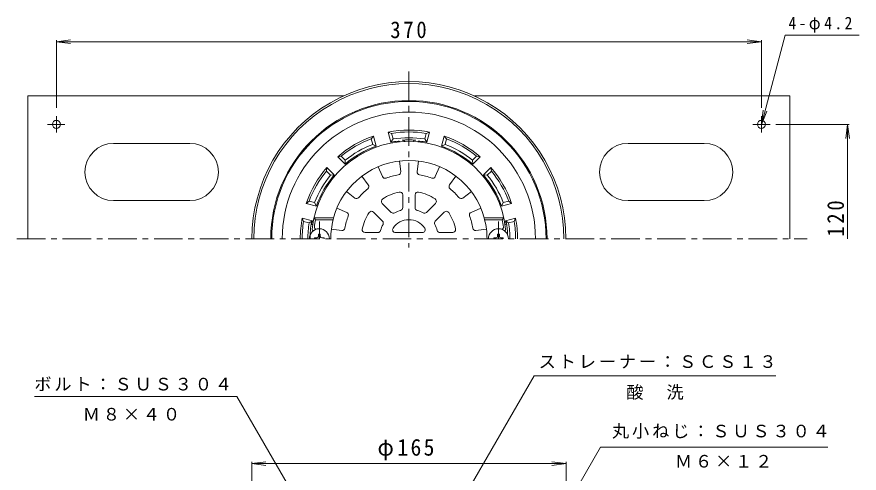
# Model space of a CAD drawing. Units: millimetres, scale not verified. Extents: x -245 to 216, y -347 to 363.
# Drawn here: x -245.2 to 196.8, y 123.7 to 363 of the extents above; entities that cross this region are included whole.
import ezdxf

# ---------------------------------------------------------------- set-up
doc = ezdxf.new("R2010")
doc.units = ezdxf.units.MM
doc.header["$LTSCALE"] = 3
doc.linetypes.add('CHAIN1', pattern=[8, 5, -1, 1, -1])
for name, color, linetype, lineweight in [('0-0_通り芯', 3, 'Continuous', 9), ('0-1_躯体', 2, 'Continuous', 9), ('0-2_仕上', 6, 'Continuous', 9), ('0-4_その他', 7, 'Continuous', 9), ('0-5_寸法', 7, 'Continuous', 9), ('0-A', 2, 'Continuous', 9)]:
    doc.layers.add(name, color=color, linetype=linetype, lineweight=lineweight)
doc.styles.add('ＭＳ ゴシック', font='')
doc.styles.get('ＭＳ ゴシック').set_extended_font_data('MS Gothic')

msp = doc.modelspace()

# ---------------------------------------------------------------- linework, layer by layer
at = {"layer": '0-0_通り芯', "linetype": 'CHAIN1'}
for p, q in [((-39.466, 334.356), (-39.466, 242.059)), ((-245.225, 246.596), (169.573, 246.596))]:
    msp.add_line(p, q, dxfattribs=at)
at = {"layer": '0-0_通り芯'}
for radius in [82.389, 81.389]:
    msp.add_arc((-39.466, 246.596), radius, 359.99998, 180.00002, dxfattribs=at)
at = {"layer": '0-1_躯体'}
for p, q in [((-50.319, 302.553), (-48.891, 297.226)), ((-50.319, 302.553), (-48.577, 301.849)), ((-48.577, 301.849), (-47.797, 298.937)), ((-30.355, 301.849), (-31.135, 298.937)), ((-30.355, 301.849), (-28.613, 302.553)), ((-28.613, 302.553), (-30.041, 297.226)), ((-59.202, 299.002), (-58.046, 300.482)), ((-59.202, 299.002), (-58.422, 296.09)), ((-58.046, 300.482), (-56.618, 295.155)), ((-47.797, 298.937), (-48.891, 297.226)), ((-31.135, 298.937), (-30.041, 297.226)), ((-20.886, 300.482), (-22.313, 295.155)), ((-20.886, 300.482), (-19.73, 299.002)), ((-19.73, 299.002), (-20.51, 296.09)), ((-58.422, 296.09), (-56.618, 295.155)), ((-20.51, 296.09), (-22.313, 295.155)), ((-76.843, 289.63), (-74.983, 289.891)), ((-76.843, 289.63), (-72.943, 285.73)), ((-74.983, 289.891), (-72.851, 287.759)), ((-72.851, 287.759), (-72.943, 285.73)), ((-3.948, 289.891), (-6.081, 287.759)), ((-6.081, 287.759), (-5.988, 285.73)), ((-2.089, 289.63), (-5.988, 285.73)), ((-3.948, 289.891), (-2.089, 289.63)), ((-82.762, 282.113), (-82.5, 283.973)), ((-82.5, 283.973), (-78.6, 280.073)), ((3.568, 283.973), (-0.331, 280.073)), ((3.568, 283.973), (3.83, 282.113)), ((-82.762, 282.113), (-80.629, 279.981)), ((-80.629, 279.981), (-78.6, 280.073)), ((1.698, 279.981), (-0.331, 280.073)), ((3.83, 282.113), (1.698, 279.981)), ((-93.353, 265.176), (-91.873, 266.332)), ((-91.873, 266.332), (-88.96, 265.552)), ((-88.96, 265.552), (-88.025, 263.748)), ((10.028, 265.552), (9.094, 263.748)), ((12.941, 266.332), (10.028, 265.552)), ((12.941, 266.332), (14.421, 265.176)), ((-93.353, 265.176), (-88.025, 263.748)), ((14.421, 265.176), (9.094, 263.748)), ((-95.423, 257.448), (-90.096, 256.021)), ((-94.72, 255.707), (-95.423, 257.448)), ((16.491, 257.448), (11.164, 256.021)), ((15.788, 255.707), (16.491, 257.448)), ((-94.72, 255.707), (-91.807, 254.926)), ((-91.807, 254.926), (-90.096, 256.021)), ((12.875, 254.926), (11.164, 256.021)), ((15.788, 255.707), (12.875, 254.926))]:
    msp.add_line(p, q, dxfattribs=at)
for centre, radius, start, end in [((-39.466, 246.596), 72.5, 0, 180), ((-39.466, 246.596), 72, 0, 180), ((-39.466, 246.596), 66.441, 0, 180), ((-39.466, 246.596), 57, 79.02406, 100.97594), ((-39.466, 246.596), 56, 80.63634, 99.36366), ((-39.466, 246.596), 57, 109.02406, 130.97594), ((-39.466, 246.596), 56, 110.63634, 129.36366), ((-39.466, 246.596), 51.5, 96.31532, 100.54535), ((-39.466, 246.596), 53, 80.95651, 99.0435), ((-44.966, 296.292), 1.5, 47.49472, 96.3154), ((-39.466, 246.596), 51.876, 86.01599, 93.98401), ((-42.966, 296.849), 1.5, 27.81635, 93.9839), ((-35.966, 296.849), 1.5, 86.0161, 152.18365), ((-33.966, 296.292), 1.5, 83.6846, 132.50528), ((-39.466, 246.596), 51.5, 79.45464, 83.68468), ((-39.466, 246.596), 57, 49.02406, 70.97594), ((-39.466, 246.596), 56, 50.63634, 69.36366), ((-39.466, 246.596), 51.5, 109.45464, 130.54535), ((-39.466, 246.596), 53, 110.95651, 129.0435), ((-39.466, 246.596), 51.5, 49.45464, 70.54535), ((-39.466, 246.596), 53, 50.95651, 69.0435), ((-39.466, 246.596), 57, 139.02406, 160.97594), ((-39.466, 246.596), 57, 19.02406, 40.97594), ((-39.466, 246.596), 56, 140.63634, 159.36366), ((-39.466, 246.596), 53, 140.95651, 159.0435), ((-39.466, 246.596), 51.5, 139.45464, 160.54535), ((-39.466, 246.596), 51.5, 19.45464, 40.54535), ((-39.466, 246.596), 53, 20.95651, 39.0435), ((-39.466, 246.596), 56, 20.63634, 39.36366), ((-39.466, 246.596), 57, 169.02406, 180), ((-39.466, 246.596), 57, 0, 10.97594), ((-39.466, 246.596), 56, 170.63635, 180.00002), ((-39.466, 246.596), 53, 170.95651, 180), ((-39.466, 246.596), 51.876, 170.28587, 180), ((-89.119, 255.096), 1.5, 170.28584, 236.45451), ((-88.917, 255.796), 1.2, 169.46082, 224.32239), ((9.986, 255.796), 1.2, 315.67731, 10.53918), ((10.187, 255.096), 1.5, 303.54604, 9.71416), ((-39.466, 246.596), 51.876, 2.25949, 9.71413), ((-39.466, 246.596), 53, 0, 9.04349), ((-39.466, 246.596), 56, 359.99998, 9.36365)]:
    msp.add_arc(centre, radius, start, end, dxfattribs=at)
at = {"layer": '0-2_仕上'}
for p, q in [((-44.466, 287.361), (-43.783, 281.798)), ((-34.466, 287.361), (-35.148, 281.797)), ((-55.519, 284.4), (-53.328, 279.24)), ((-23.413, 284.4), (-25.604, 279.24)), ((-64.179, 279.4), (-60.806, 274.923)), ((-14.753, 279.4), (-18.126, 274.923)), ((-72.27, 271.309), (-67.793, 267.936)), ((-6.662, 271.309), (-11.139, 267.936)), ((-42.716, 269.611), (-42.716, 262.919)), ((-36.216, 269.611), (-36.216, 262.919)), ((-77.27, 262.648), (-72.11, 260.457)), ((-53.442, 265.168), (-48.71, 260.436)), ((-25.49, 265.168), (-30.222, 260.436)), ((-1.662, 262.648), (-6.821, 260.457)), ((-58.038, 260.572), (-53.306, 255.84)), ((-20.894, 260.572), (-25.626, 255.84)), ((-80.232, 251.596), (-74.668, 250.913)), ((-62.481, 249.846), (-55.789, 249.846)), ((-46.515, 249.846), (-32.417, 249.846)), ((-16.451, 249.846), (-23.143, 249.846)), ((1.3, 251.596), (-4.264, 250.913))]:
    msp.add_line(p, q, dxfattribs=at)
at = {"layer": '0-2_仕上', "color": 4, "linetype": 'CHAIN1'}
for p, q in [((-86.466, 255.587), (-86.466, 246.596)), ((7.534, 255.587), (7.534, 246.596))]:
    msp.add_line(p, q, dxfattribs=at)
at = {"layer": '0-2_仕上', "color": 4}
for p, q in [((-86.984, 247.845), (-87.217, 247.347)), ((-86.962, 249.096), (-86.984, 247.845)), ((-85.947, 247.845), (-85.715, 247.347)), ((7.016, 247.845), (6.783, 247.347)), ((8.031, 249.096), (8.052, 247.845)), ((8.052, 247.845), (8.285, 247.347)), ((-88.966, 247.092), (-87.715, 247.114)), ((-88.966, 247.092), (-88.966, 246.596)), ((-87.715, 247.114), (-87.217, 247.347)), ((-85.216, 247.114), (-85.715, 247.347)), ((-83.966, 247.092), (-85.216, 247.114)), ((-83.966, 247.092), (-83.966, 246.596)), ((5.034, 247.092), (6.285, 247.114)), ((5.034, 247.092), (5.034, 246.596)), ((6.285, 247.114), (6.783, 247.347)), ((8.783, 247.114), (8.285, 247.347)), ((10.034, 247.092), (8.783, 247.114)), ((10.034, 247.092), (10.034, 246.596))]:
    msp.add_line(p, q, dxfattribs=at)
at = {"layer": '0-2_仕上'}
for points in [[(-79.037, 257.596), (-89.266, 257.596), (-88.456, 256.596)], [(-79.037, 257.596), (-79.228, 256.596), (-88.456, 256.596)], [(0.105, 257.596), (0.296, 256.596), (9.524, 256.596)], [(0.105, 257.596), (10.334, 257.596), (9.524, 256.596)]]:
    msp.add_lwpolyline(points, dxfattribs=at)
at = {"layer": '0-2_仕上', "color": 4}
for points in [[(-86.962, 249.096), (-85.969, 249.096), (-85.947, 247.845)], [(8.031, 249.096), (7.038, 249.096), (7.016, 247.845)]]:
    msp.add_lwpolyline(points, dxfattribs=at)
at = {"layer": '0-2_仕上'}
for centre, radius, start, end in [((-39.466, 246.596), 51, 5.73915, 174.26085), ((-39.466, 246.596), 41.071, 15.53496, 164.46504), ((-51.947, 279.826), 1.5, 203.0067, 290.58528), ((-39.466, 246.596), 33.997, 99.41437, 110.58563), ((-45.272, 281.615), 1.5, 279.41409, 6.99272), ((-33.659, 281.615), 1.5, 173.0067, 260.58528), ((-39.466, 246.596), 33.997, 69.41437, 80.58563), ((-26.985, 279.826), 1.5, 249.41409, 336.99272), ((-62.004, 274.02), 1.5, 309.41409, 36.99272), ((-16.928, 274.02), 1.5, 143.0067, 230.58528), ((-39.466, 246.596), 33.997, 129.41437, 140.58563), ((-39.466, 246.596), 25, 101.66141, 123.33861), ((-44.216, 269.611), 1.5, 0, 101.66139), ((-34.716, 269.611), 1.5, 78.33839, 180), ((-39.466, 246.596), 25, 56.66141, 78.33861), ((-39.466, 246.596), 33.997, 39.41437, 50.58563), ((-66.89, 269.134), 1.5, 233.0067, 320.58528), ((-52.381, 266.228), 1.5, 123.33839, 225), ((-26.551, 266.228), 1.5, 315, 56.66139), ((-12.042, 269.134), 1.5, 219.41409, 306.99272), ((-59.099, 259.511), 1.5, 45, 146.66139), ((-39.466, 246.596), 15.5, 106.22511, 118.77495), ((-44.216, 262.919), 1.5, 286.22493, 0), ((-34.716, 262.919), 1.5, 180, 253.77487), ((-39.466, 246.596), 15.5, 61.22511, 73.77495), ((-19.833, 259.511), 1.5, 33.33839, 135), ((-39.466, 246.596), 50, 168.46304, 172.9666), ((-39.466, 246.596), 41, 165.883, 180), ((-39.466, 246.596), 33.997, 159.41437, 170.58563), ((-72.697, 259.077), 1.5, 339.41409, 66.99272), ((-39.466, 246.596), 25, 146.66141, 168.33861), ((-47.649, 261.496), 1.5, 225, 298.77487), ((-39.466, 246.596), 10, 33.97441, 146.02559), ((-31.283, 261.496), 1.5, 241.22493, 315), ((-39.466, 246.596), 25, 11.66141, 33.33861), ((-6.235, 259.077), 1.5, 113.0067, 200.58528), ((-39.466, 246.596), 33.997, 9.41437, 20.58563), ((-39.466, 246.596), 41, 0, 14.117), ((-39.466, 246.596), 50, 7.0334, 11.53696), ((-88.097, 252.596), 1, 172.96663, 270), ((-74.485, 252.402), 1.5, 263.0067, 350.58528), ((-39.466, 246.596), 15.5, 151.22511, 163.77495), ((-54.367, 254.779), 1.5, 331.22493, 45), ((-46.515, 251.346), 1.5, 146.02557, 270), ((-32.417, 251.346), 1.5, 270, 33.97443), ((-24.565, 254.779), 1.5, 135, 208.77487), ((-39.466, 246.596), 15.5, 16.22511, 28.77495), ((-4.447, 252.402), 1.5, 189.41409, 276.99272), ((9.165, 252.596), 1, 270, 7.03337), ((-89.215, 251.596), 1, 174.26088, 240.50867), ((-62.481, 251.346), 1.5, 168.33839, 270), ((-55.789, 251.346), 1.5, 270, 343.77487), ((-23.143, 251.346), 1.5, 196.22493, 270), ((-16.451, 251.346), 1.5, 270, 11.66139), ((10.284, 251.596), 1, 299.49022, 5.73912)]:
    msp.add_arc(centre, radius, start, end, dxfattribs=at)
at = {"layer": '0-2_仕上', "color": 4}
for centre in [(-86.466, 246.596), (7.534, 246.596)]:
    msp.add_arc(centre, 5.25, 0, 180, dxfattribs=at)
at = {"layer": '0-4_その他'}
for p, q in [((-224.466, 349.883), (-217.03, 350.862)), ((-224.466, 350.783), (-224.466, 315.285)), ((-224.466, 349.883), (145.534, 349.883)), ((-224.466, 349.883), (-217.03, 348.904)), ((145.534, 349.883), (138.098, 350.862)), ((145.534, 349.883), (138.098, 348.904)), ((145.534, 350.783), (145.534, 315.285)), ((191.681, 306.596), (153.043, 306.596)), ((190.781, 306.596), (191.759, 299.16)), ((-121.966, 128.679), (-114.53, 129.658)), ((-121.966, 129.579), (-121.966, 34.055)), ((-121.966, 128.679), (43.034, 128.679)), ((-121.966, 128.679), (-114.53, 127.7)), ((43.034, 128.679), (35.598, 129.658)), ((43.034, 128.679), (35.598, 127.7)), ((43.034, 129.579), (43.034, 34.055))]:
    msp.add_line(p, q, dxfattribs=at)
msp.add_lwpolyline([(190.781, 246.596), (190.781, 306.596), (189.802, 299.16)], dxfattribs=at)
at = {"layer": '0-5_寸法'}
for p, q in [((145.534, 306.596), (158.062, 353.35)), ((158.062, 353.35), (196.843, 353.35)), ((145.534, 306.596), (146.513, 314.032)), ((145.534, 306.596), (148.404, 313.525)), ((-129.709, 163.958), (-236.037, 163.958)), ((-67.466, 56.149), (-129.709, 163.958))]:
    msp.add_line(p, q, dxfattribs=at)
for points in [[(-29.466, 78.255), (26.228, 174.72), (153.145, 174.72)], [(7.534, 44.405), (61.171, 137.307), (180.417, 137.307)]]:
    msp.add_lwpolyline(points, dxfattribs=at)
at = {"layer": '0-A'}
for p, q in [((-5.097, 321.596), (160.534, 321.596)), ((160.534, 246.596), (160.534, 321.596)), ((-224.466, 302.363), (-224.466, 310.924)), ((145.534, 302.363), (145.534, 310.924)), ((-220.043, 306.596), (-229.055, 306.596)), ((141.111, 306.596), (150.123, 306.596)), ((-154.466, 296.596), (-194.466, 296.596)), ((75.534, 296.596), (115.534, 296.596)), ((-154.466, 266.596), (-194.466, 266.596)), ((75.534, 266.596), (115.534, 266.596))]:
    msp.add_line(p, q, dxfattribs=at)
msp.add_lwpolyline([(-239.466, 246.596), (-239.466, 321.596), (-73.835, 321.596)], dxfattribs=at)
for centre in [(-224.466, 306.596), (145.534, 306.596)]:
    msp.add_circle(centre, 2.1, dxfattribs=at)
for centre, start, end in [((-194.466, 281.596), 90, 270), ((-154.466, 281.596), 270, 90), ((75.534, 281.596), 90, 270), ((115.534, 281.596), 270, 90)]:
    msp.add_arc(centre, 15, start, end, dxfattribs=at)

# ---------------------------------------------------------------- texts
at = {"layer": '0-4_その他', "color": 2, "char_height": 8.798, "attachment_point": 7, "style": 'ＭＳ ゴシック'}
for s, insert in [('\\T1.27;\\W0.9;370', (-49.216, 351.683)), ('\\T1.21;\\W0.95;φ165', (-55.966, 130.479))]:
    msp.add_mtext(s, dxfattribs=dict(at, insert=insert))
at = {"layer": '0-4_その他', "color": 2, "insert": (188.981, 247.687), "char_height": 8.798, "attachment_point": 7, "rotation": 90, "style": 'ＭＳ ゴシック'}
msp.add_mtext('\\T1.27;\\W0.9;120', dxfattribs=at)
at = {"layer": '0-5_寸法', "char_height": 6.598, "attachment_point": 7, "style": 'ＭＳ ゴシック'}
for s, insert in [('\\T1.32;\\W0.9;4-φ4.2', (159.788, 354.636)), ('\\T1.17;ストレーナー：ＳＣＳ１３', (28.645, 178.54)), ('\\T1.17;ボルト：ＳＵＳ３０４', (-236.037, 166.681)), ('\\T1.17;酸\u3000洗', (74.686, 162.121)), ('\\T1.17;Ｍ８×４０', (-210.624, 151.185)), ('\\T1.17;丸小ねじ：ＳＵＳ３０４', (67.139, 141.736)), ('\\T1.17;Ｍ６×１２', (100.17, 126.533))]:
    msp.add_mtext(s, dxfattribs=dict(at, insert=insert))

doc.saveas('drawing.dxf')
